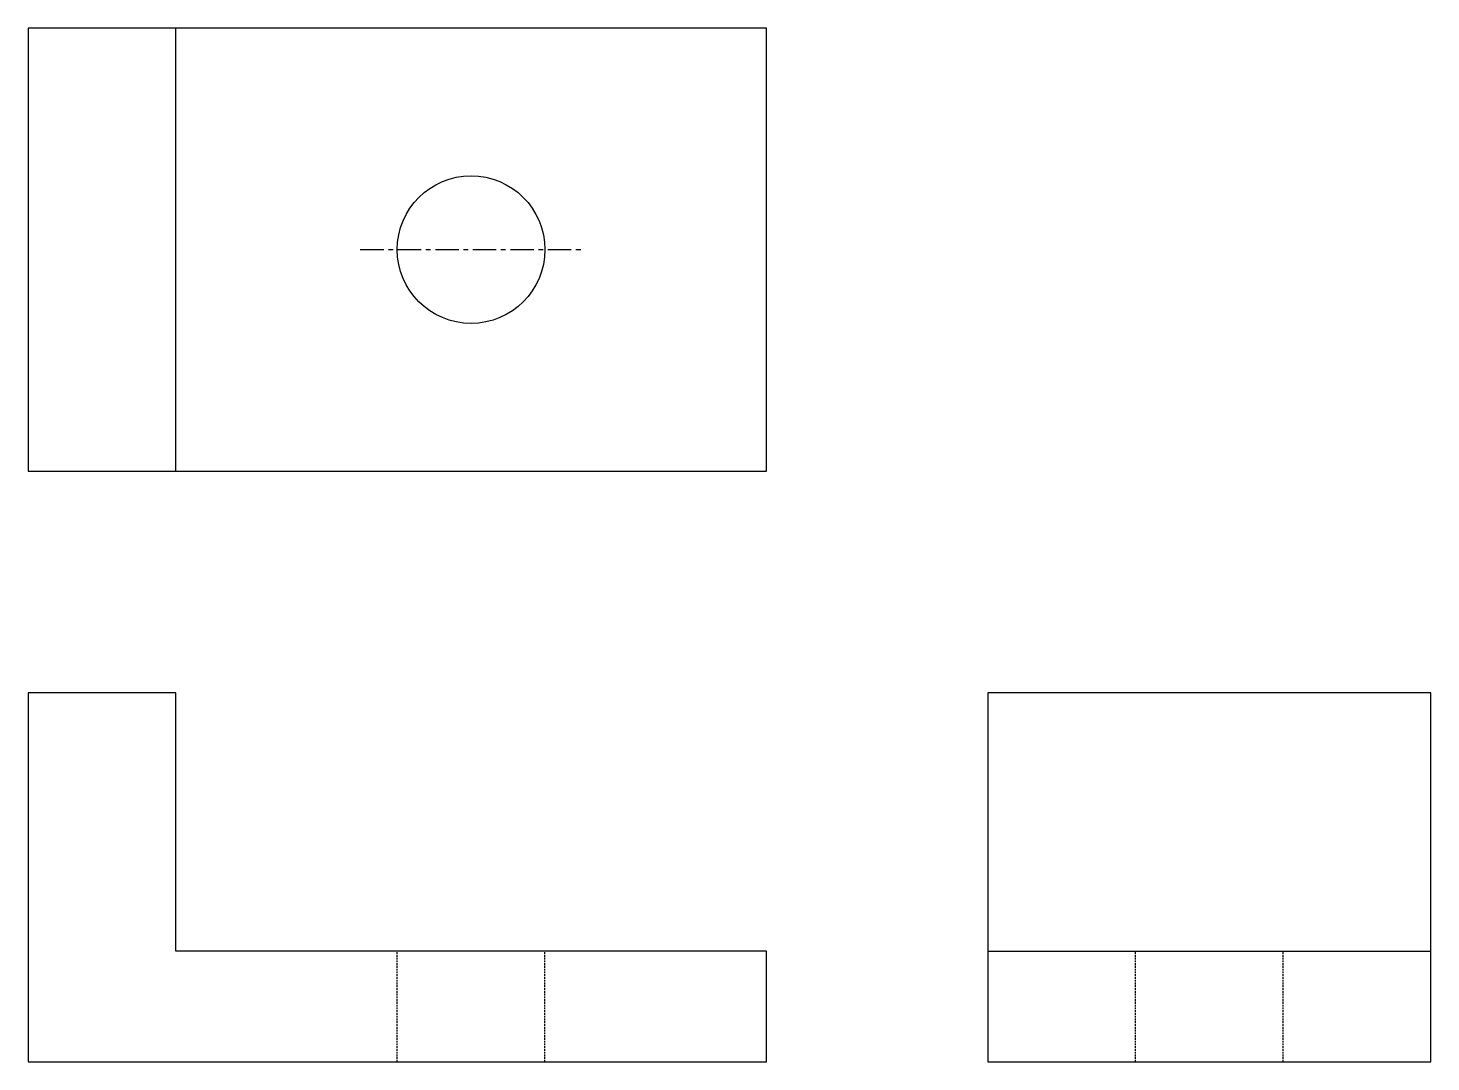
# Model space of a CAD drawing. Header units: millimetres. Extents: x 0 to 190, y 0 to 140.
import ezdxf

# ---------------------------------------------------------------- set-up
doc = ezdxf.new("R2010")
doc.units = ezdxf.units.MM
doc.linetypes.add('CENTER', pattern=[5.08, 3.175, -0.635, 0.635, -0.635])
doc.linetypes.add('HIDDEN', pattern=[0.375, 0.25, -0.125])

msp = doc.modelspace()

# ---------------------------------------------------------------- linework, layer by layer
for p, q in [((20, 80), (20, 140)), ((130, 15), (190, 15))]:
    msp.add_line(p, q)
at = {"linetype": 'CENTER'}
msp.add_line((45, 110), (75, 110), dxfattribs=at)
at = {"linetype": 'HIDDEN'}
for p, q in [((50, 0), (50, 15)), ((70, 0), (70, 15)), ((150, 0), (150, 15)), ((170, 0), (170, 15))]:
    msp.add_line(p, q, dxfattribs=at)
for points in [[(0, 80), (100, 80), (100, 140), (0, 140)], [(0, 0), (100, 0), (100, 15), (20, 15), (20, 50), (0, 50)], [(130, 0), (190, 0), (190, 50), (130, 50)]]:
    msp.add_lwpolyline(points, close=True)
msp.add_circle((60, 110), 10)

doc.saveas('drawing.dxf')
